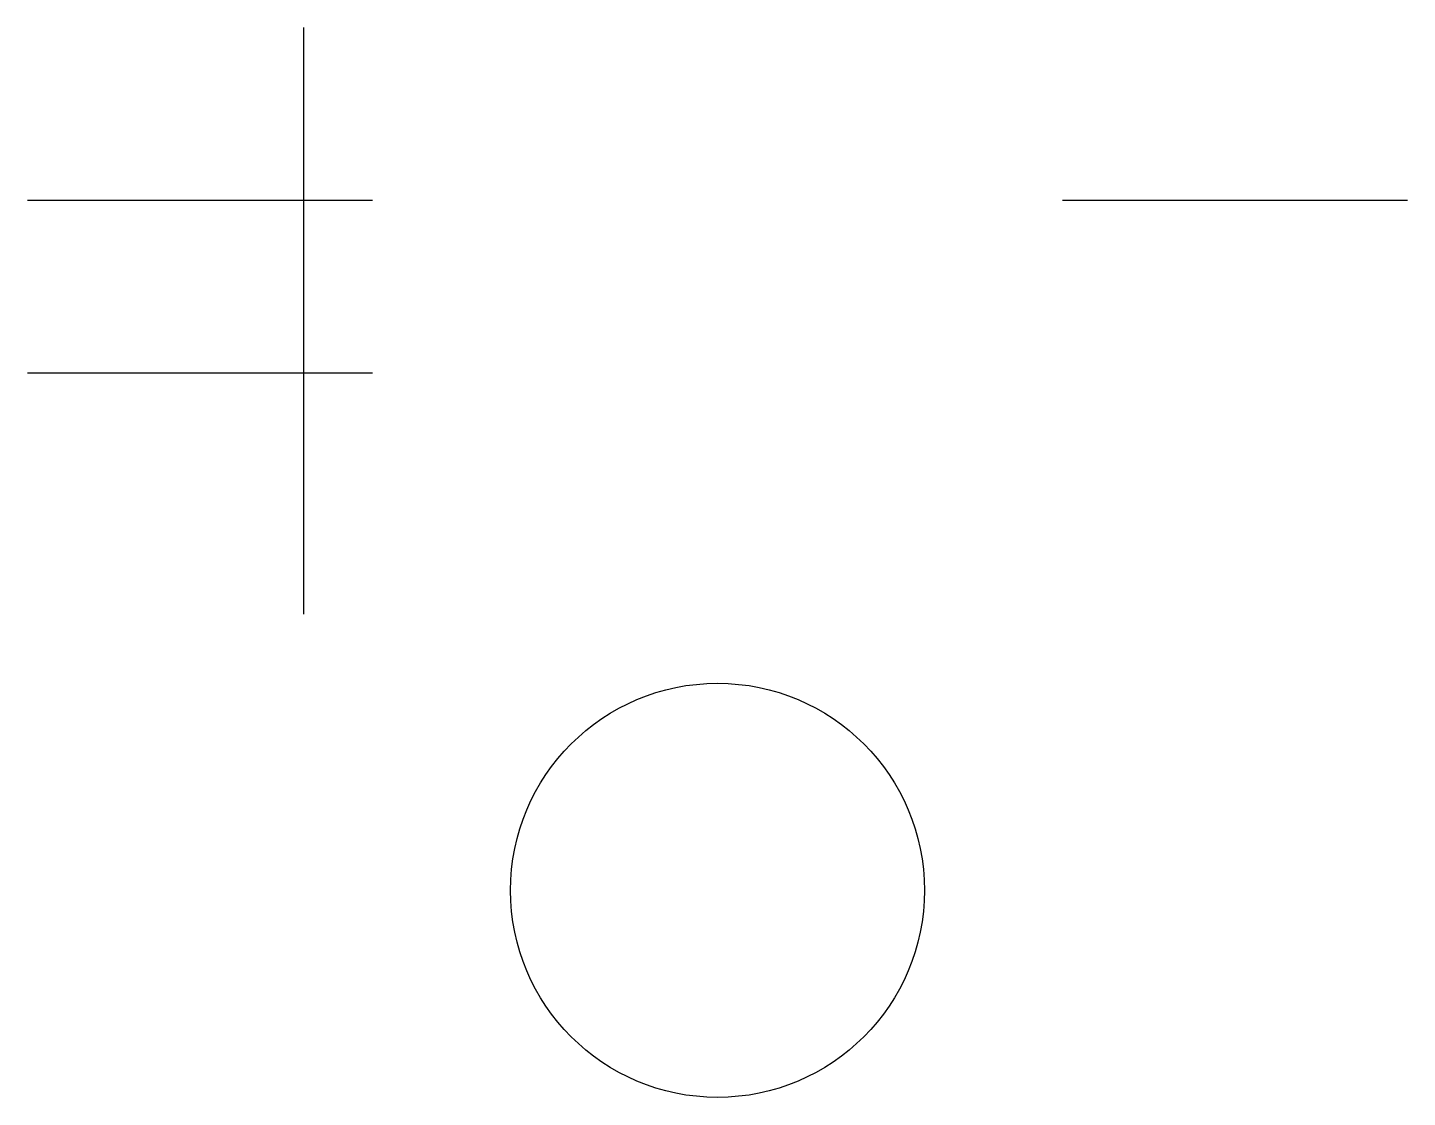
# Model space of a CAD drawing. Units: millimetres at full size, sheet at 1:100. Extents: x -15551 to 8939, y -13286 to 5694.
import ezdxf

# ---------------------------------------------------------------- set-up
doc = ezdxf.new("R2010")
doc.units = ezdxf.units.MM
doc.header["$LTSCALE"] = 100
doc.layers.add('0-0', color=7, linetype='Continuous')

msp = doc.modelspace()

# ---------------------------------------------------------------- linework, layer by layer
at = {"layer": '0-0'}
for p, q in [((-10653.1, 5693.9), (-10653.1, -4714.3)), ((-15551, 2632.7), (-9428.6, 2632.7)), ((2816.3, 2632.7), (8938.8, 2632.7)), ((-15551, -428.6), (-9428.6, -428.6))]:
    msp.add_line(p, q, dxfattribs=at)
msp.add_circle((-3306.1, -9612.2), 3673.5, dxfattribs=at)

doc.saveas('drawing.dxf')
